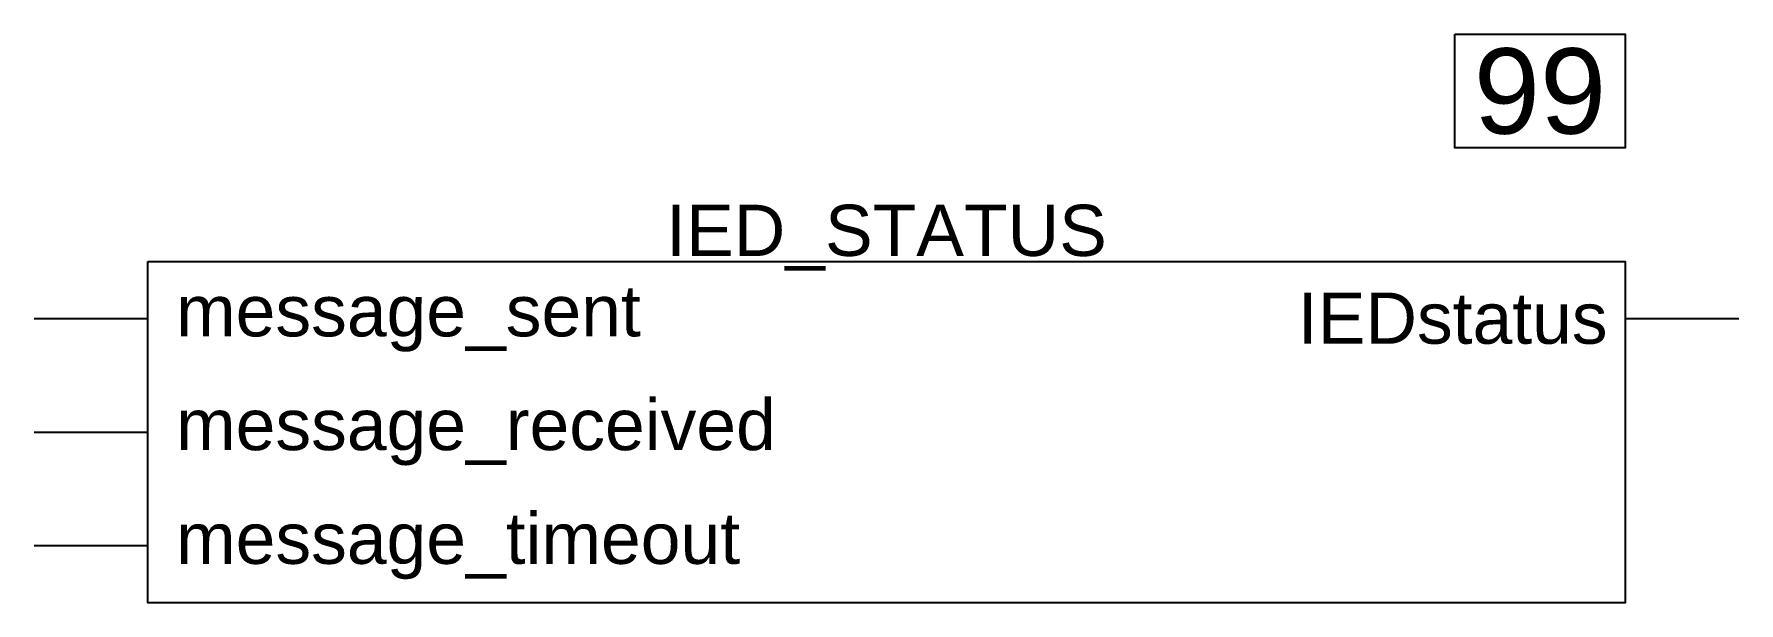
# Model space of a CAD drawing. Header units: inches. Extents: x 0 to 3, y -0.5 to 0.5.
import ezdxf
from ezdxf.enums import TextEntityAlignment as Align

# ---------------------------------------------------------------- set-up
doc = ezdxf.new("R2010")
doc.units = ezdxf.units.IN
doc.header["$MEASUREMENT"] = 0
doc.styles.get("Standard").update_dxf_attribs({"font": 'arial.ttf'})

msp = doc.modelspace()

# ---------------------------------------------------------------- linework, layer by layer
for p, q in [((0, 0), (0.2, 0)), ((2.8, 0), (3, 0)), ((0, -0.2), (0.2, -0.2)), ((0.2, -0.4), (0, -0.4))]:
    msp.add_line(p, q)
for points in [[(2.5, 0.5), (2.8, 0.5), (2.8, 0.3), (2.5, 0.3)], [(0.2, 0.1), (2.8, 0.1), (2.8, -0.5), (0.2, -0.5)]]:
    msp.add_lwpolyline(points, close=True)

# ---------------------------------------------------------------- texts
at = {"char_height": 0.09}
for s, width, gutter_width, insert, attachment_point in [('IED_STATUS', 0.2, 1, (1.5, 0.2), 2), ('message_sent', 0.5, 4.5, (0.25, 0), 4), ('IEDstatus', 0.5, 4.5, (2.7689, 0), 6), ('message_received', 0.5, 4.5, (0.25, -0.2), 4), ('message_timeout', 0.5, 4.5, (0.25, -0.4), 4)]:
    msp.add_mtext_dynamic_manual_height_columns(s, width=width, gutter_width=gutter_width, heights=[0], dxfattribs=dict(at, insert=insert, attachment_point=attachment_point))
msp.add_attdef('99', text='', height=0.15).set_placement((2.65, 0.4), align=Align.MIDDLE_CENTER)

doc.saveas('drawing.dxf')
